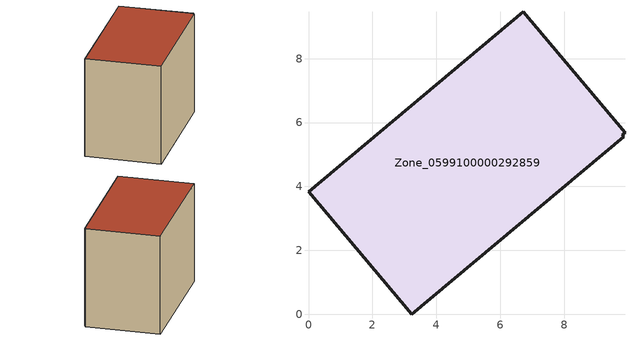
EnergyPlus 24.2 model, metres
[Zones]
Zone_0599100000292859
 floor ground (C_G): 9.91,5.68 9.82,5.61 9.87,5.56 3.23,0 0,3.84 6.73,9.47 z0
 wall outside (C_F): 9.91,5.68 6.73,9.47 0,3.84 3.23,0 9.87,5.56 9.82,5.61 9.91,5.68 z0:6.8
 roof outside (C_R): 9.82,5.61 9.91,5.68 6.73,9.47 0,3.84 3.23,0 9.87,5.56 z6.8
[BUILDING]
Pand.0599100000292859: North Axis=0; Terrain=City; Loads Convergence Tolerance Value=0.04; Temperature Convergence Tolerance Value=0.4; Solar Distribution=FullExterior; Maximum Number of Warmup Days=25; Minimum Number of Warmup Days=1
[Site:Location]
Rotterdam.The.Hague.AP_ZH_NLD Design_Conditions: Latitude=51.96; Longitude=4.45; Time Zone=1; Elevation=-4.5
[SITE:GROUNDTEMPERATURE:BUILDINGSURFACE]
18, 18, 18, 18, 18, 18, 18, 18, 18, 18, 18, 18
[MATERIAL] Thermal Absorptance=0.9; Solar Absorptance=0.7; Visible Absorptance=0.7
Name | Roughness | Thickness | Conductivity | Density | Specific Heat
G.TI.1946 | MediumSmooth | 0.15 | 1 | 540 | 1210
F.TI.1946 | Rough | 0.3 | 0.857143 | 1920 | 840
R.TI.1946 | MediumRough | 0.2 | 0.1 | 1500 | 1000
[CONSTRUCTION]
C_G: G.TI.1946
C_F: F.TI.1946
C_R: R.TI.1946
[ZONE]
Zone_0599100000292859: Type=1; Multiplier=1; Ceiling Height=Autocalculate; Volume=Autocalculate; Floor Area=autocalculate; Part of Total Floor Area=Yes
[ZONEINFILTRATION:DESIGNFLOWRATE]
Infil_Zone_0599100000292859: Zone or ZoneList or Space or SpaceList=Zone_0599100000292859; Schedule=AlwaysOn; Design Flow Rate Calculation Method=Flow/Area; Flow Rate per Floor Area=0.003; Constant Term Coefficient=1; Temperature Term Coefficient=0; Velocity Term Coefficient=0; Velocity Squared Term Coefficient=0
[HVACTEMPLATE:ZONE:IDEALLOADSAIRSYSTEM]
Zone_0599100000292859: Maximum Heating Supply Air Temperature=50; Minimum Cooling Supply Air Temperature=13; Maximum Heating Supply Air Humidity Ratio=0.0156; Minimum Cooling Supply Air Humidity Ratio=0.0077; Heating Limit=NoLimit; Cooling Limit=NoLimit; Dehumidification Control Type=ConstantSensibleHeatRatio; Cooling Sensible Heat Ratio=0.7; Dehumidification Setpoint=60; Humidification Control Type=None; Humidification Setpoint=30; Outdoor Air Method=None; Outdoor Air Flow Rate per Person=0.00944; Outdoor Air Flow Rate per Zone Floor Area=0; Outdoor Air Flow Rate per Zone=0; Demand Controlled Ventilation Type=None; Outdoor Air Economizer Type=NoEconomizer; Heat Recovery Type=None; Sensible Heat Recovery Effectiveness=0.7; Latent Heat Recovery Effectiveness=0.65
[ZONECONTROL:THERMOSTAT]
ThermostatControl_Zone_0599100000292859: Zone or ZoneList=Zone_0599100000292859; Control Type Schedule=DualSetpointControlType; Control 1=Thermostat_Zone_0599100000292859; Temperature Difference Between Cutout And Setpoint=0
[THERMOSTATSETPOINT:DUALSETPOINT]
Thermostat_Zone_0599100000292859: Heating Setpoint Temperature Schedule=HeatingSetpoint_Zone_0599100000292859; Cooling Setpoint Temperature Schedule=CoolingSetpoint_Zone_0599100000292859
[SCHEDULE:COMPACT]
HeatingSetpoint_Zone_0599100000292859: Through: 12/31, For: AllDays, Until: 24:00, 21
CoolingSetpoint_Zone_0599100000292859: Through: 12/31, For: AllDays, Until: 24:00, 24
DualSetpointControlType: Through: 12/31, For: AllDays, Until: 24:00, 4
AlwaysOn: Through: 12/31, For: AllDays, Until: 24:00, 1
